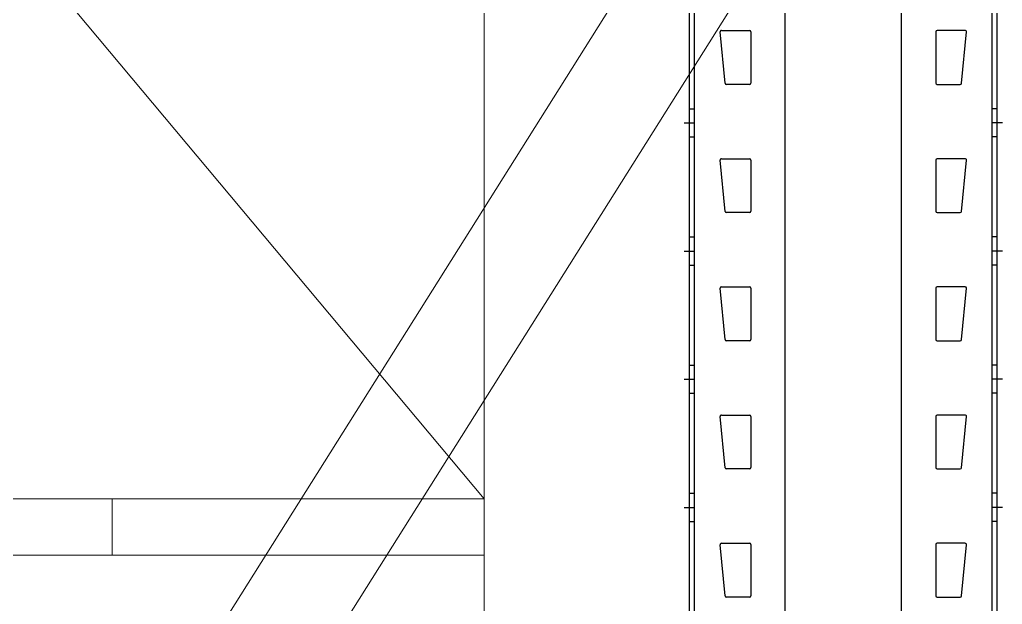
# Model space of a CAD drawing. Header units: millimetres. Extents: x 2140 to 223837, y 2113 to 170313.
# Drawn here: x 222550.7 to 222933.7, y 113806.6 to 114034.7 of the extents above; entities that cross this region are included whole.
import ezdxf

# ---------------------------------------------------------------- set-up
doc = ezdxf.new("R2010")
doc.units = ezdxf.units.MM
for name, color, linetype, lineweight in [('16.СВЖ', 7, 'Continuous', 0), ('20.Груз', 7, 'Continuous', 0), ('37.Паллеты', 32, 'Continuous', 0), ('44. Полоса СВЖ', 7, 'Continuous', 0), ('7.Поддон', 32, 'Continuous', 0)]:
    doc.layers.add(name, color=color, linetype=linetype, lineweight=lineweight)
doc.layers.add('2.Стойка', color=7, linetype='Continuous')

# ---------------------------------------------------------------- blocks, each defined once
blk = doc.blocks.new('*U494')
at = {"layer": '2.Стойка', "color": 0, "linetype": 'ByBlock'}
for p, q in [((-120, 0), (-120, 12200)), ((-118, 0), (-118, 12200)), ((-82.67, 0), (-82.67, 12200)), ((-37.33, 0), (-37.33, 12200)), ((-2, 0), (-2, 12200)), ((0, 0), (0, 12200)), ((-106.09, 4280.45), (-108, 4300.45)), ((-107.5, 4301), (-96.55, 4301)), ((-96.05, 4300.5), (-96.05, 4280.5)), ((-23.95, 4300.5), (-23.95, 4280.5)), ((-12.5, 4301), (-23.45, 4301)), ((-13.91, 4280.45), (-12, 4300.45)), ((-96.55, 4280), (-105.6, 4280)), ((-23.45, 4280), (-14.4, 4280)), ((-120, 4270.5), (-118, 4270.5)), ((0, 4270.5), (-2, 4270.5)), ((-122, 4265), (-118, 4265)), ((2, 4265), (-2, 4265)), ((-120, 4259.5), (-118, 4259.5)), ((0, 4259.5), (-2, 4259.5)), ((-106.09, 4230.45), (-108, 4250.45)), ((-107.5, 4251), (-96.55, 4251)), ((-96.05, 4250.5), (-96.05, 4230.5)), ((-23.95, 4250.5), (-23.95, 4230.5)), ((-12.5, 4251), (-23.45, 4251)), ((-13.91, 4230.45), (-12, 4250.45)), ((-96.55, 4230), (-105.6, 4230)), ((-23.45, 4230), (-14.4, 4230)), ((-120, 4220.5), (-118, 4220.5)), ((0, 4220.5), (-2, 4220.5)), ((-122, 4215), (-118, 4215)), ((2, 4215), (-2, 4215)), ((-120, 4209.5), (-118, 4209.5)), ((0, 4209.5), (-2, 4209.5)), ((-106.09, 4180.45), (-108, 4200.45)), ((-107.5, 4201), (-96.55, 4201)), ((-96.05, 4200.5), (-96.05, 4180.5)), ((-23.95, 4200.5), (-23.95, 4180.5)), ((-12.5, 4201), (-23.45, 4201)), ((-13.91, 4180.45), (-12, 4200.45)), ((-96.55, 4180), (-105.6, 4180)), ((-23.45, 4180), (-14.4, 4180)), ((-120, 4170.5), (-118, 4170.5)), ((0, 4170.5), (-2, 4170.5)), ((-122, 4165), (-118, 4165)), ((2, 4165), (-2, 4165)), ((-120, 4159.5), (-118, 4159.5)), ((0, 4159.5), (-2, 4159.5)), ((-106.09, 4130.45), (-108, 4150.45)), ((-107.5, 4151), (-96.55, 4151)), ((-96.05, 4150.5), (-96.05, 4130.5)), ((-23.95, 4150.5), (-23.95, 4130.5)), ((-12.5, 4151), (-23.45, 4151)), ((-13.91, 4130.45), (-12, 4150.45)), ((-96.55, 4130), (-105.6, 4130)), ((-23.45, 4130), (-14.4, 4130)), ((-120, 4120.5), (-118, 4120.5)), ((0, 4120.5), (-2, 4120.5)), ((-122, 4115), (-118, 4115)), ((2, 4115), (-2, 4115)), ((-120, 4109.5), (-118, 4109.5)), ((0, 4109.5), (-2, 4109.5)), ((-106.09, 4080.45), (-108, 4100.45)), ((-107.5, 4101), (-96.55, 4101)), ((-96.05, 4100.5), (-96.05, 4080.5)), ((-23.95, 4100.5), (-23.95, 4080.5)), ((-12.5, 4101), (-23.45, 4101)), ((-13.91, 4080.45), (-12, 4100.45)), ((-96.55, 4080), (-105.6, 4080)), ((-23.45, 4080), (-14.4, 4080))]:
    blk.add_line(p, q, dxfattribs=at)
for centre, start, end in [((-107.5, 4300.5), 90, 185.4403), ((-96.55, 4300.5), 0, 90), ((-23.45, 4300.5), 90, 180), ((-12.5, 4300.5), 354.5597, 90), ((-105.6, 4280.5), 185.4403, 270), ((-96.55, 4280.5), 270, 0), ((-23.45, 4280.5), 180, 270), ((-14.4, 4280.5), 270, 354.5597), ((-107.5, 4250.5), 90, 185.4403), ((-96.55, 4250.5), 0, 90), ((-23.45, 4250.5), 90, 180), ((-12.5, 4250.5), 354.5597, 90), ((-105.6, 4230.5), 185.4403, 270), ((-96.55, 4230.5), 270, 0), ((-23.45, 4230.5), 180, 270), ((-14.4, 4230.5), 270, 354.5597), ((-107.5, 4200.5), 90, 185.4403), ((-96.55, 4200.5), 0, 90), ((-23.45, 4200.5), 90, 180), ((-12.5, 4200.5), 354.5597, 90), ((-105.6, 4180.5), 185.4403, 270), ((-96.55, 4180.5), 270, 0), ((-23.45, 4180.5), 180, 270), ((-14.4, 4180.5), 270, 354.5597), ((-107.5, 4150.5), 90, 185.4403), ((-96.55, 4150.5), 0, 90), ((-23.45, 4150.5), 90, 180), ((-12.5, 4150.5), 354.5597, 90), ((-105.6, 4130.5), 185.4403, 270), ((-96.55, 4130.5), 270, 0), ((-23.45, 4130.5), 180, 270), ((-14.4, 4130.5), 270, 354.5597), ((-107.5, 4100.5), 90, 185.4403), ((-96.55, 4100.5), 0, 90), ((-23.45, 4100.5), 90, 180), ((-12.5, 4100.5), 354.5597, 90), ((-105.6, 4080.5), 185.4403, 270), ((-96.55, 4080.5), 270, 0), ((-23.45, 4080.5), 180, 270), ((-14.4, 4080.5), 270, 354.5597)]:
    blk.add_arc(centre, 0.5, start, end, dxfattribs=at)
blk = doc.blocks.new('поддон')
at = {"layer": '7.Поддон', "color": 0, "linetype": 'ByBlock'}
for p, q in [((800, 144), (655, 144)), ((655, 144), (655, 122)), ((800, 144), (800, 0)), ((0, 122), (800, 122))]:
    blk.add_line(p, q, dxfattribs=at)
blk = doc.blocks.new('*U1164')
at = {"layer": '20.Груз', "color": 0, "linetype": 'ByBlock'}
blk.add_line((1825, 1100), (2625, 144), dxfattribs=at)
blk.add_lwpolyline([(1825, 144), (2625, 144), (2625, 1100), (1825, 1100)], close=True, dxfattribs=at)
at = {"layer": '7.Поддон', "color": 0, "linetype": 'ByBlock'}
blk.add_blockref('поддон', (1825, 0), dxfattribs=at)
blk = doc.blocks.new('*U1499')
at = {"layer": '44. Полоса СВЖ', "color": 3, "linetype": 'ByBlock'}
blk.add_lwpolyline([(1296.03, 2099.82), (1294.43, 2097.28), (7.28, 49.17), (5.68, 46.63), (5.52, 46.37), (-22.79, 1.33), (-19.64, -12.46), (-2.71, -23.1), (11.08, -19.96), (39.39, 25.09), (39.55, 25.34), (41.14, 27.88), (1328.3, 2076), (1329.9, 2078.54), (1357.3, 2122.14), (1354.15, 2135.93), (1337.22, 2146.57), (1323.43, 2143.43)], close=True, dxfattribs=at)
blk = doc.blocks.new('*U1296')
at = {"color": 0, "lineweight": 0, "rotation": 179.9868598906417}
blk.add_blockref('*U1499', (2830, 4417), dxfattribs=at)

msp = doc.modelspace()

# ---------------------------------------------------------------- block references
at = {"layer": '16.СВЖ', "color": 0}
msp.add_blockref('*U1296', (220041.74, 109729.46), dxfattribs=at)
at = {"layer": '2.Стойка', "color": 0}
msp.add_blockref('*U494', (222931.74, 109729.46), dxfattribs=at)
at = {"layer": '37.Паллеты', "color": 1, "lineweight": 0}
msp.add_blockref('*U1164', (220106.74, 113703.81), dxfattribs=at)

doc.saveas('drawing.dxf')
